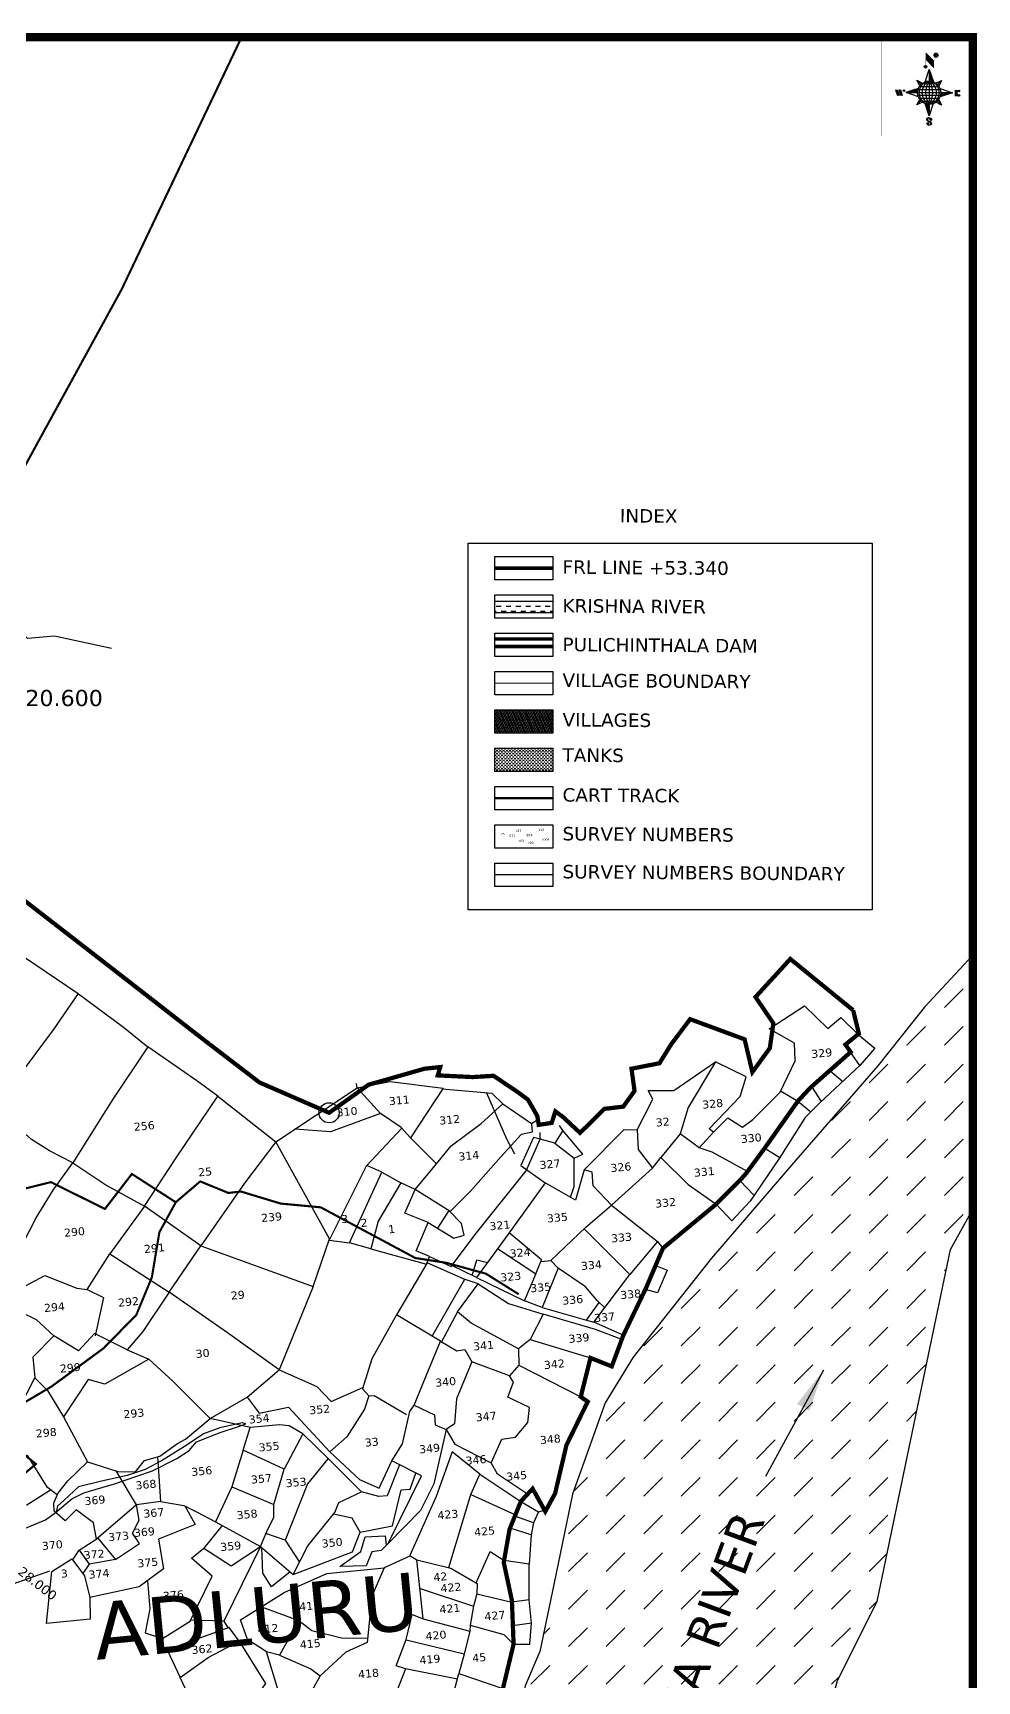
# Model space of a CAD drawing. Header units: inches. Extents: x 388605 to 393582, y 1842684 to 1849608.
# Drawn here: x 391361 to 393582, y 1845733 to 1849608 of the extents above; entities that cross this region are included whole.
import ezdxf
from ezdxf import colors
from ezdxf.entities.mleader import LeaderData, LeaderLine
from ezdxf.math import Vec2, Vec3

# ---------------------------------------------------------------- set-up
doc = ezdxf.new("R2010")
doc.units = ezdxf.units.IN
doc.header["$MEASUREMENT"] = 0
for name, color, linetype in [('BND', 6, 'Continuous'), ('bord', 1, 'Continuous'), ('FRL', 3, 'Continuous'), ('NALA', 4, 'Continuous'), ('points', 161, 'Continuous'), ('ROAD', 1, 'Continuous'), ('ROADS', 50, 'Continuous'), ('SY.AREA', 7, 'Continuous'), ('TEXT', 7, 'Continuous'), ('VILLAGE AREA', 1, 'Continuous')]:
    doc.layers.add(name, color=color, linetype=linetype)
doc.styles.get("Standard").update_dxf_attribs({"font": 'verdana.ttf'})
doc.linetypes.add('FENCELINE2', pattern='A,0.25,-0.1,[132,ltypeshp.shx,S=0.1,R=0,X=-0.1,Y=0],-0.1,1', length=1.45)
doc.dimstyles.get("Standard").update_dxf_attribs({"dimtxt": 0.18, "dimasz": 0.18, "dimexe": 0.18, "dimexo": 0.0625, "dimgap": 0.09, "dimtad": 0, "dimtih": 1, "dimtoh": 1, "dimdec": 4, "dimzin": 0, "dimdsep": 46, "dimtxsty": 'Standard', "dimcen": 0.09, "dimadec": 0, "dimazin": 0, "dimtfac": 1, "dimtdec": 4, "dimtofl": 0, "dimtmove": 0, "dimatfit": 3, "dimfxl": 1, "dimtolj": 1, "dimtzin": 0, "dimarcsym": 0})
pattern_1 = [(267.297113149, (-8720374.938, 50637915.138), (10.5367255337, -0.497431438), [])]
pattern_2 = [(357.297113149, (-8720374.938, 50637915.138), (0.497431438, 10.5367255337), [])]

# ---------------------------------------------------------------- blocks, each defined once
blk = doc.blocks.new('*X23')
at = {"color": 0, "linetype": 'Continuous'}
for p, q in [((6321.6, 240.5), (6322.3, 241.2)), ((6321.6, 240.3), (6322.3, 241)), ((6321.6, 240.1), (6322.3, 240.8)), ((6321.6, 239.9), (6322.4, 240.7)), ((6321.6, 239.8), (6322.4, 240.6)), ((6321.6, 239.6), (6322.5, 240.5)), ((6321.6, 239.4), (6322.5, 240.3)), ((6321.6, 239.2), (6322.6, 240.2)), ((6321.7, 239.1), (6322.6, 240.1)), ((6321.8, 240.8), (6322.4, 241.4)), ((6321.8, 239), (6322.7, 240)), ((6321.8, 239), (6322.8, 239.9)), ((6321.9, 238.9), (6322.9, 239.8)), ((6322, 238.8), (6323, 239.7)), ((6322.1, 241.3), (6322.4, 241.6)), ((6322.1, 238.7), (6323.1, 239.6)), ((6322.2, 238.6), (6323.1, 239.6)), ((6322.3, 238.5), (6323.2, 239.5)), ((6322.4, 238.5), (6323.3, 239.4)), ((6322.5, 238.4), (6323.4, 239.3)), ((6322.7, 238.4), (6323.6, 239.3)), ((6322.8, 238.3), (6323.7, 239.2)), ((6322.9, 238.3), (6323.8, 239.1)), ((6323.1, 238.2), (6323.9, 239.1)), ((6323.2, 238.2), (6324, 239)), ((6323.3, 238.2), (6324.2, 239)), ((6323.5, 238.1), (6324.3, 238.9)), ((6323.7, 238.1), (6324.4, 238.9)), ((6323.8, 238.1), (6324.6, 238.8)), ((6324.1, 238.2), (6324.7, 238.8)), ((6324.3, 238.3), (6324.9, 238.8)), ((6324.6, 238.3), (6325.1, 238.8)), ((6324.8, 238.4), (6325.2, 238.8)), ((6325.1, 238.5), (6325.4, 238.8)), ((6325.4, 238.6), (6325.6, 238.8))]:
    blk.add_line(p, q, dxfattribs=at)
blk = doc.blocks.new('*X22')
at = {"color": 0, "linetype": 'Continuous'}
for p, q in [((6324.4, 240.3), (6324.5, 240.4)), ((6324.6, 240.3), (6324.8, 240.5)), ((6324.7, 240.2), (6325, 240.5)), ((6324.8, 240.2), (6325.2, 240.6)), ((6325, 240.1), (6325.5, 240.6)), ((6325.1, 240.1), (6325.6, 240.6)), ((6325.2, 240), (6325.8, 240.6)), ((6325.3, 240), (6326, 240.6)), ((6325.4, 239.9), (6326.1, 240.6)), ((6325.5, 239.8), (6326.2, 240.5)), ((6325.6, 239.8), (6326.3, 240.5)), ((6325.7, 239.7), (6326.5, 240.4)), ((6325.9, 239.6), (6326.6, 240.3)), ((6326, 239.5), (6326.7, 240.3)), ((6326, 239.4), (6326.8, 240.2)), ((6326.1, 239.3), (6327, 240.2)), ((6326.2, 239.3), (6327.1, 240.1)), ((6326.3, 239.2), (6327.1, 240)), ((6326.4, 239.1), (6327.2, 239.9)), ((6326.5, 239), (6327.3, 239.8)), ((6326.5, 238.9), (6327.4, 239.7)), ((6326.6, 238.8), (6327.5, 239.6)), ((6326.7, 238.7), (6327.5, 239.5)), ((6326.8, 238.6), (6327.6, 239.4)), ((6326.8, 238.5), (6327.7, 239.3)), ((6326.8, 236.5), (6327.4, 237)), ((6326.9, 238.3), (6327.8, 239.2)), ((6326.9, 238.2), (6327.9, 239.1)), ((6326.9, 236.8), (6327.6, 237.4)), ((6327, 238.1), (6327.8, 239)), ((6327, 237.9), (6327.8, 238.8)), ((6327, 237.8), (6327.8, 238.6)), ((6327, 237.6), (6327.8, 238.4)), ((6327, 237.4), (6327.8, 238.2)), ((6327, 237.3), (6327.8, 238)), ((6327, 237.1), (6327.8, 237.9))]:
    blk.add_line(p, q, dxfattribs=at)
blk = doc.blocks.new('H')
at = {"layer": 'bord', "extrusion": (0.000427885, 0.004792, 0.999988)}
h = blk.add_hatch(dxfattribs=at)
h.set_pattern_fill('LINE', color=8, scale=84.387686, angle=-2.7029, style=0)
h.set_pattern_definition(pattern_2)
h.paths.add_polyline_path([(-492, 786, -0.090992), (-448, 775), (-486, 912)])
h = blk.add_hatch(dxfattribs=at)
h.set_pattern_fill('LINE', color=8, scale=84.387686, angle=-92.7029, style=0)
h.set_pattern_definition(pattern_1)
h.paths.add_polyline_path([(-625, 665, -0.090992), (-615, 710), (-751, 671)])
h = blk.add_hatch(dxfattribs=at)
h.set_pattern_fill('LINE', color=8, scale=84.387686, angle=-92.7029, style=0)
h.set_pattern_definition(pattern_1)
h.paths.add_polyline_path([(-246, 647), (-372, 653, -0.090992), (-382, 609)])
h = blk.add_hatch(dxfattribs=at)
h.set_pattern_fill('LINE', color=8, scale=84.387686, angle=-2.7029, style=0)
h.set_pattern_definition(pattern_2)
h.paths.add_polyline_path([(-504, 533, -0.090992), (-549, 543), (-510, 406)])
for p, q in [((-516, 1087, -1217), (-432, 994, -1217)), ((-538, 774, -1216), (-487, 906, -1216)), ((-519, 1020, -1217), (-435, 927, -1216)), ((-487, 906, -1216), (-493, 780, -1216)), ((-487, 906, -1216), (-448, 769, -1216)), ((-627, 794, -1216), (-567, 760, -1216)), ((-627, 794, -1216), (-584, 747, -1215)), ((-599, 731, -1215), (-627, 794, -1216)), ((-421, 753, -1216), (-359, 781, -1216)), ((-359, 781, -1216), (-405, 739, -1216)), ((-359, 781, -1216), (-392, 721, -1215)), ((-865, 701, -1215), (-847, 638, -1215)), ((-847, 700, -1215), (-829, 637, -1215)), ((-829, 699, -1215), (-811, 636, -1215)), ((-829, 699, -1215), (-811, 698, -1215)), ((-811, 698, -1215), (-794, 635, -1215)), ((-752, 665, -1215), (-615, 704, -1215)), ((-752, 665, -1215), (-625, 659, -1215)), ((-619, 614, -1215), (-752, 665, -1215)), ((-639, 526, -1214), (-606, 585, -1215)), ((-639, 526, -1214), (-593, 568, -1215)), ((-577, 553, -1215), (-639, 526, -1214)), ((-371, 513, -1214), (-431, 546, -1215)), ((-371, 513, -1214), (-414, 560, -1215)), ((-399, 576, -1215), (-371, 513, -1214)), ((-246, 641, -1215), (-383, 603, -1215)), ((-379, 693, -1215), (-246, 641, -1215)), ((-373, 647, -1215), (-246, 641, -1215)), ((-213, 669, -1215), (-217, 601, -1215)), ((-197, 600, -1215), (-194, 668, -1215)), ((-511, 400, -1214), (-549, 537, -1214)), ((-460, 533, -1215), (-511, 400, -1214)), ((-505, 527, -1214), (-511, 400, -1214))]:
    blk.add_line(p, q, dxfattribs=at)
at = {"layer": 'bord', "color": 8, "linetype": 'ByBlock', "extrusion": (0.000427885, 0.004792, 0.999988)}
for p, q in [((-386, 711, -1215), (-605, 722, -1215)), ((-411, 744, -1216), (-578, 752, -1216)), ((-493, 780, -1216), (-505, 527, -1214)), ((-373, 647, -1215), (-625, 659, -1215)), ((-378, 616, -1215), (-623, 628, -1215)), ((-375, 679, -1215), (-620, 691, -1215)), ((-392, 585, -1215), (-611, 595, -1215)), ((-420, 555, -1215), (-587, 562, -1215))]:
    blk.add_line(p, q, dxfattribs=at)
at = {"layer": 'bord', "extrusion": (0.000427885, 0.004792, 0.999988), "elevation": -1212}
for points, const_width in [([(-522, 960), (-516, 1093)], 1.61), ([(-434, 933), (-428, 1066)], 1.61), ([(-870, 707), (-846, 706)], 0.642), ([(-829, 643), (-855, 644)], 0.642), ([(-829, 643), (-821, 678)], 0.642), ([(-811, 642), (-784, 641)], 0.642), ([(-793, 641), (-782, 694)], 0.642), ([(-177, 605), (-226, 607)], 0.706), ([(-223, 676), (-174, 673)], 0.706), ([(-195, 645), (-185, 644)], 0.706)]:
    blk.add_lwpolyline(points, dxfattribs=dict(at, const_width=const_width))
for points, const_width in [([(-414, 1073, 1), (-398, 1058, 1)], 22.3), ([(-530, 950, 1), (-520, 939, 1)], 14.8), ([(-776, 697, 1), (-769, 690, 1)], 8.9), ([(-180, 618, 1), (-173, 611, 1)], 9.79), ([(-178, 667, 1), (-171, 660, 1)], 9.79), ([(-490, 362, 1), (-498, 369, 1)], 11.1), ([(-525, 322, 1), (-533, 329, 1)], 11.1)]:
    blk.add_lwpolyline(points, format="xyb", close=True, dxfattribs=dict(at, const_width=const_width))
for points in [[(-537, 317), (-531, 310), (-520, 307), (-505, 307), (-494, 310), (-486, 318), (-487, 326), (-491, 333), (-494, 336), (-503, 341), (-522, 347), (-530, 352), (-534, 355), (-537, 363), (-537, 373), (-530, 381), (-520, 384), (-504, 384), (-493, 380), (-487, 373)], [(-522, 348), (-526, 354), (-528, 361), (-528, 371), (-526, 375), (-521, 381), (-515, 384)], [(-505, 307), (-499, 312), (-497, 319), (-497, 327), (-501, 335), (-509, 343)]]:
    blk.add_lwpolyline(points, dxfattribs=at)
at = {"layer": 'bord', "extrusion": (0.000427885, 0.004792, 0.999988)}
for centre, radius in [((-406, 1065, -1212), 22.3), ((-525, 944, -1212), 14.8), ((-498, 659, -1212), 127), ((-773, 694, -1212), 8.9), ((-177, 615, -1212), 9.79), ((-174, 663, -1212), 9.79), ((-494, 365, -1212), 11.1), ((-529, 325, -1212), 11.1)]:
    blk.add_circle(centre, radius, dxfattribs=at)
at = {"layer": 'bord', "color": 8, "linetype": 'ByBlock', "extrusion": (0.000427885, 0.004792, 0.999988)}
for centre, radius, start, end in [((-482, 658, -1212), 128, 94.9254, 259.6691), ((-437, 656, -1212), 141, 113.2864, 241.308), ((-316, 651, -1212), 222, 142.5892, 212.0053), ((-560, 662, -1212), 141, 293.2864, 61.308), ((-681, 668, -1212), 222, 322.5892, 32.0053), ((-515, 660, -1212), 128, 274.9254, 79.6691)]:
    blk.add_arc(centre, radius, start, end, dxfattribs=at)
at = {"layer": 'bord', "extrusion": (0.000427885, 0.004792, 0.999988)}
for points in [[(-516, 1093, -1212), (-431, 1000, -1212), (-519, 1026, -1212), (-434, 933, -1212)], [(-864, 707, -1212), (-846, 706, -1212), (-846, 644, -1212), (-829, 643, -1212)], [(-829, 705, -1212), (-811, 704, -1212), (-811, 642, -1212), (-793, 641, -1212)], [(-193, 674, -1212), (-197, 606, -1212), (-213, 675, -1212), (-216, 607, -1212)]]:
    blk.add_solid(points, dxfattribs=at)
at = {"layer": 'bord', "extrusion": (0.000427885, 0.004792, 0.999988), "xscale": 7.977342409717546, "yscale": 7.977342408231451, "zscale": 7.977342408476333, "rotation": 138.0840426661453}
for name, p in [('*X22', (38301, -31929, -1212)), ('*X23', (38314, -31951, -1212))]:
    blk.add_blockref(name, p, dxfattribs=at)

msp = doc.modelspace()

# ---------------------------------------------------------------- hatches: boundary and pattern name
h = msp.add_hatch()
h.set_pattern_fill('DASH', color=4, scale=92.403856)
h.set_pattern_definition([(0, (335945.997, 1564580.443), (11.550482, 11.550482), [11.550482, -11.550482])])
h.paths.add_polyline_path([(392447.8, 1848271.7), (392447.8, 1848245.4), (392584.5, 1848245.4), (392584.5, 1848271.7)])
h = msp.add_hatch()
h.set_pattern_fill('DASH', color=4, scale=30.801285)
h.set_pattern_definition([(0, (335945.997, 1564580.4425), (3.850160665, 3.850160665), [3.85016067, -3.85016067])])
h.paths.add_polyline_path([(392447.8, 1847926.6), (392447.8, 1847871.8), (392584.5, 1847871.8), (392584.5, 1847926.6)])
h = msp.add_hatch()
h.set_pattern_fill('DASH', color=4, scale=500, angle=45)
h.paths.add_polyline_path([(393519.8, 1846747.4), (393571.9, 1846842.5), (393571.9, 1847440.1), (393458.2, 1847317.9), (393348.5, 1847179.9), (393155.3, 1846958), (392957.7, 1846727.4), (392773.2, 1846494.6), (392707.4, 1846387.2), (392630.4, 1846172.7), (392582.4, 1845941.2), (392553.8, 1845802.6), (392518.9, 1845722), (392446.9, 1845405.9), (392399, 1845166.1), (392333.7, 1844840.7), (392279.5, 1844693.2), (392170.9, 1844560.9), (392036.2, 1844326.3), (391942.7, 1844121.8), (391762.4, 1843813.2), (391599.4, 1843500.4), (391377.7, 1843259.1), (391013.5, 1842919.1), (390889.6, 1842795.5), (390794.4, 1842694.2), (391705.6, 1842694.2), (391904.2, 1842927.8), (392069.2, 1843171.4), (392384.5, 1843661.2), (392384.5, 1843771.8), (392455.7, 1843771.8), (392485.8, 1843818.6), (392665.2, 1844076.6), (392851.7, 1844456.3), (392988.3, 1844852.8), (393124.6, 1845254.1), (393253.7, 1845734.1), (393347, 1845920.4), (393433.7, 1846339)])
h.paths.add_polyline_path([(392801, 1845283.9), (393127.1, 1846164.6), (393010.5, 1846207.8), (392684.4, 1845327.1)], flags=24)
at = {"layer": 'VILLAGE AREA', "linetype": 'ByBlock'}
h = msp.add_hatch(dxfattribs=at)
h.set_pattern_fill('ANSI31', color=256, scale=27.335179, angle=68.5464)
h.set_pattern_definition([(113.5464313, (292541.578, 1344733.153), (-3.132394953, -1.3650235), [])])
h.paths.add_polyline_path([(392584.5, 1847961.9), (392584.5, 1848016.8), (392447.8, 1848016.8), (392447.8, 1847961.9)])

# ---------------------------------------------------------------- linework, layer by layer
for points, const_width in [([(388615.4, 1849598.3), (393571.9, 1849598.3), (393571.9, 1842694.2), (388615.4, 1842694.2)], 20), ([(393571.9, 1849598.3), (393358, 1849598.3), (393358, 1849365.9), (393571.9, 1849365.9)], 0.175)]:
    msp.add_lwpolyline(points, close=True, dxfattribs=dict(const_width=const_width))
at = {"color": 0}
for points in [[(392385, 1848408.3), (393335, 1848408.3), (393335, 1847546.2), (392385, 1847546.2)], [(392447.8, 1848377.4), (392584.5, 1848377.4), (392584.5, 1848322.5), (392447.8, 1848322.5)], [(392447.8, 1848287.2), (392584.5, 1848287.2), (392584.5, 1848232.4), (392447.8, 1848232.4)], [(392447.8, 1848197.1), (392584.5, 1848197.1), (392584.5, 1848142.2), (392447.8, 1848142.2)], [(392447.8, 1848106.9), (392584.5, 1848106.9), (392584.5, 1848052.1), (392447.8, 1848052.1)], [(392447.8, 1848016.8), (392584.5, 1848016.8), (392584.5, 1847961.9), (392447.8, 1847961.9)], [(392447.8, 1847926.6), (392584.5, 1847926.6), (392584.5, 1847871.8), (392447.8, 1847871.8)], [(392447.8, 1847836.5), (392584.5, 1847836.5), (392584.5, 1847781.6), (392447.8, 1847781.6)], [(392447.8, 1847746.3), (392584.5, 1847746.3), (392584.5, 1847691.5), (392447.8, 1847691.5)], [(392447.8, 1847656.2), (392584.5, 1847656.2), (392584.5, 1847601.3), (392447.8, 1847601.3)]]:
    msp.add_lwpolyline(points, close=True, dxfattribs=at)
at = {"color": 4, "const_width": 3.08}
for points in [[(392584.5, 1848271.7), (392447.8, 1848271.7)], [(392584.5, 1848245.4), (392447.8, 1848245.4)]]:
    msp.add_lwpolyline(points, dxfattribs=at)
at = {"color": 0, "linetype": 'FENCELINE2', "ltscale": 80, "const_width": 8.2}
for points in [[(392584.5, 1848183.4), (392447.8, 1848183.4)], [(392584.5, 1848165.7), (392447.8, 1848165.7)]]:
    msp.add_lwpolyline(points, dxfattribs=at)
at = {"color": 4}
for points in [[(393571.9, 1847440.1), (393458.2, 1847317.9), (393348.5, 1847179.9), (393155.3, 1846958), (392957.7, 1846727.4), (392773.2, 1846494.6), (392707.4, 1846387.2), (392630.4, 1846172.7), (392582.4, 1845941.2), (392553.8, 1845802.6), (392518.9, 1845722), (392446.9, 1845405.9), (392399, 1845166.1), (392333.7, 1844840.7), (392279.5, 1844693.2), (392170.9, 1844560.9), (392036.2, 1844326.3), (391942.7, 1844121.8), (391762.4, 1843813.2), (391599.4, 1843500.4), (391377.7, 1843259.1), (391013.5, 1842919.1), (390889.6, 1842795.5), (390794.4, 1842694.2)], [(391705.6, 1842694.2), (391904.2, 1842927.8), (392069.2, 1843171.4), (392485.8, 1843818.6), (392665.2, 1844076.6), (392851.7, 1844456.3), (392988.3, 1844852.8), (393124.6, 1845254.1), (393253.7, 1845734.1), (393347, 1845920.4), (393433.7, 1846339), (393519.8, 1846747.4), (393571.9, 1846842.5)]]:
    msp.add_lwpolyline(points, dxfattribs=at)
at = {"color": 5}
msp.add_circle((392057.9, 1847069.3), 23.6, dxfattribs=at)
at = {"layer": 'BND', "lineweight": 30}
for points, const_width in [([(392584.5, 1848079.5), (392447.8, 1848079.5)], 2.73), ([(393290.5, 1847310.4), (393142.7, 1847430.9), (393060.9, 1847341.5), (393102.9, 1847279.5), (393094.5, 1847221.3), (393053.5, 1847164.9), (393035.2, 1847242), (392907, 1847289.4), (392861.9, 1847229.4), (392834.9, 1847185.7), (392769.2, 1847172.9), (392776.3, 1847120.7), (392749.9, 1847083.8), (392705.5, 1847078.4), (392648.1, 1847022), (392607.9, 1847059.4), (392590.1, 1847072.6), (392581.4, 1847045.4), (392550.9, 1847040.9), (392547.8, 1847061.4), (392525.5, 1847100.3), (392499.6, 1847119.3), (392444.6, 1847156.2), (392395.4, 1847153.2), (392313.5, 1847157.2), (392319.2, 1847176.7), (392282, 1847172.8), (392150.7, 1847135.2), (392057.9, 1847069.3), (391894, 1847140.6), (391764, 1847240.2), (391560.6, 1847398.4), (391256.1, 1847634.3)], 10), ([(392466.7, 1845715.2), (392491.8, 1845819.8), (392487.9, 1845922.3), (392468.7, 1846012), (392482.3, 1846089.7), (392508.9, 1846155.6), (392536.6, 1846185.3), (392566.4, 1846131.8), (392589.4, 1846174), (392616.1, 1846287.7), (392666.2, 1846390), (392649.8, 1846401.3), (392672.7, 1846492.8), (392722.8, 1846473), (392749.9, 1846546), (392803, 1846656.5), (392843.2, 1846750.8), (392968.4, 1846854.5), (393024.2, 1846910.3), (393039, 1846927), (393082.6, 1846986.4), (393160.6, 1847096.7), (393189.3, 1847127.7), (393284.6, 1847212), (393272.3, 1847229.6), (393304, 1847255.3), (393290.5, 1847310.4)], 10)]:
    msp.add_lwpolyline(points, dxfattribs=dict(at, const_width=const_width))
at = {"layer": 'FRL', "color": 84, "const_width": 8.2}
msp.add_lwpolyline([(392584.5, 1848349.9), (392447.8, 1848349.9)], dxfattribs=at)
at = {"layer": 'NALA'}
msp.add_lwpolyline([(391414.7, 1846129.4), (391452.8, 1846161.8), (391481.2, 1846175.5), (391553, 1846196.9), (391603.5, 1846213.9), (391642.8, 1846227.4), (391700, 1846256.5), (391729.1, 1846275.1), (391745.9, 1846295.5), (391801.4, 1846317.2), (391844.8, 1846331.6), (391862.4, 1846338.2), (391853.1, 1846340.3), (391800.9, 1846328.6), (391762.8, 1846314.6), (391719, 1846285.6), (391663.5, 1846251.2), (391624.9, 1846230.5), (391583.3, 1846216.2), (391522.7, 1846203.1), (391468.3, 1846190), (391435, 1846158.3), (391419.4, 1846144.1), (391416, 1846130.5)], dxfattribs=at)
at = {"layer": 'ROAD'}
for points in [[(391546, 1848161), (391412.1, 1848190), (391348.2, 1848184.4), (391329, 1848205.1), (391299.9, 1848263.7), (391220.3, 1848263.7), (390967.3, 1848263.9), (390835.2, 1848265.9)], [(392428, 1847115.8), (392475.3, 1847008.2), (392494.3, 1846973)]]:
    msp.add_lwpolyline(points, dxfattribs=at)
at = {"layer": 'ROAD', "color": 0}
msp.add_lwpolyline([(392584.5, 1847628.8), (392447.8, 1847628.8)], dxfattribs=at)
at = {"layer": 'ROADS', "color": 40, "const_width": 5}
for points in [[(391852, 1849598.3), (391570, 1849005.5), (391291.9, 1848497.8), (391199.2, 1848145.1), (391160.6, 1848062.2), (390934.9, 1847680.8), (390705, 1847293.3), (390467.5, 1847071.8), (390306.7, 1846830.6), (390240.4, 1846694.7), (390196.5, 1846612.6), (390144.2, 1846564.4), (390048.9, 1846458.6), (389808.6, 1846200.8), (389718.4, 1846109.4), (389498.5, 1845876.5), (389295.6, 1845658.8), (388995.3, 1845147.1), (388950.9, 1845076.2), (388781.8, 1844892.6), (388618.1, 1844706.1), (388615.4, 1844703.4)], [(392584.5, 1847809), (392447.8, 1847809)], [(390720.6, 1847317.2), (391110.8, 1847112.4), (391202.7, 1847074.9), (391268.2, 1847025.2), (391252.9, 1846932.3), (391317.3, 1846884.8), (391403.3, 1846906.2), (391530.6, 1846843.2), (391594, 1846925.4), (391697.3, 1846858.8), (391658.7, 1846788.4), (391641.1, 1846682.7), (391604.6, 1846594.3), (391527.7, 1846515.8), (391405.2, 1846425.8), (391332.4, 1846382.7), (391333, 1846272), (391368.3, 1846243.3), (391281.5, 1846170.8), (391277.6, 1846084.4), (391293.2, 1845952.6), (391299.5, 1845924.5), (391292, 1845833.9), (391204.3, 1845626)], [(391696.9, 1846858.7), (391754.7, 1846907.9), (391820.8, 1846880.8), (391850.8, 1846884), (391944, 1846855.8), (392038.3, 1846846.9), (392260.9, 1846727.7), (392333.3, 1846716.5), (392426.8, 1846690.9), (392504, 1846642.5)]]:
    msp.add_lwpolyline(points, dxfattribs=at)
at = {"layer": 'SY.AREA'}
for points in [[(391339.4, 1847437.1), (391467.4, 1847349.9), (391409.2, 1847264), (391343, 1847175.5), (391283.8, 1847080.3), (391227.8, 1847115.5), (391115.7, 1847148), (391057.3, 1847063.9), (390932.3, 1846902.7), (390849.7, 1846980.1), (390716.8, 1846791.5), (390709.6, 1846827.7), (390636.2, 1846951.1), (390546.6, 1846751.8), (390602.8, 1846714.8), (390633, 1846698.3), (390716.8, 1846791.5)], [(391465.1, 1847351.5), (391574, 1847270.9), (391631.8, 1847224.2), (391549.5, 1847101.2), (391455, 1846951.9), (391534.9, 1846897.9), (391623.3, 1846849.4), (391698, 1846963.1), (391796.3, 1847108.6), (391747.1, 1847144.7), (391631.8, 1847224.2)], [(393118.5, 1847117.5), (393154.3, 1847191.7), (393152.8, 1847233.1), (393092.8, 1847266.8), (393176.1, 1847320.6), (393231.2, 1847267.7), (393261.2, 1847293.1), (393302, 1847253.7), (393341.4, 1847221), (393306.2, 1847180.1), (393284.6, 1847212)], [(392782.3, 1847029.1), (392819.2, 1847101.1), (392808.1, 1847121.7), (392868.8, 1847121.7), (392966.4, 1847189.3), (392902.7, 1847081.7), (392883.6, 1847020)], [(392928.5, 1846986.9), (392962.4, 1847023.4), (392951.6, 1847031.6), (393025, 1847107.7), (393038.9, 1847153.9), (392966.4, 1847189.3)], [(392124.1, 1847127.8), (392201.7, 1847142.9), (392326, 1847127.3), (392249.7, 1847010.6), (392227.3, 1847035), (392178.5, 1847067.4), (392124.1, 1847127.8)], [(393306.2, 1847180.1), (393213.1, 1847093.4), (393177.3, 1847058.3), (393116.7, 1846961.8), (393048.2, 1846861.2), (393005, 1846814.9), (392968.4, 1846854.5)], [(393235.9, 1847168.9), (393266.6, 1847143.2)], [(391796.3, 1847108.6), (391932.3, 1847000.9), (391858.9, 1846903.5), (391756.5, 1846756.3), (391623.3, 1846849.4), (391542.3, 1846737.3)], [(392020.3, 1846660.9), (392059, 1846773), (391932.3, 1847000.9), (392124.1, 1847127.8), (392122.1, 1847138.2)], [(392310.8, 1846949.5), (392344.8, 1846991.8), (392415.9, 1847044.3), (392466.7, 1847090.1), (392441.7, 1847114.7), (392324.1, 1847124.4)], [(392962.4, 1847023.4), (392995.8, 1847057.4), (393030.3, 1847035.8), (393054.4, 1847053.1), (393121.2, 1847120.3), (393160.6, 1847096.7)], [(393192.7, 1847130.7), (393215.3, 1847095.5)], [(391319.2, 1846726.1), (391368.7, 1846822.3), (391408.6, 1846887.5), (391455, 1846951.9), (391400.2, 1846979.4), (391358.1, 1847006.4), (391314, 1847045.8), (391283.8, 1847080.3), (391245.3, 1847008.9), (391250.7, 1846952.4), (391295.3, 1846865.2), (391147.1, 1846828.7)], [(392178.5, 1847067.4), (392060.8, 1847024.7), (391977.1, 1847030.5)], [(392466.7, 1847090.1), (392534.3, 1847043.7), (392552.4, 1847055.8)], [(393160.6, 1847096.7), (393191, 1847071.7)], [(392228.8, 1847033.3), (392144.8, 1846943.4), (392058, 1846770), (392106, 1846763.4), (392182.3, 1846929.5), (392146.5, 1846945.3)], [(392534.3, 1847043.7), (392535.2, 1847023.8), (392510, 1847018.5), (392462.7, 1846966.4), (392390.6, 1846885.3), (392342.9, 1846837), (392260.5, 1846888.6)], [(392607.3, 1847027.3), (392588.8, 1846997.5), (392634, 1846962.6)], [(392625.4, 1846870.7), (392634.3, 1846895.8), (392634, 1846962.6), (392654.5, 1846972.2), (392607.3, 1847027.3), (392599.7, 1847039.1)], [(392658.1, 1846935.3), (392751.7, 1847029.9), (392782.3, 1847029.1), (392784.8, 1846982.7), (392818.5, 1846939.4), (392722.2, 1846852.1), (392830.4, 1846766.5), (392765.6, 1846688.9), (392657.5, 1846796.7)], [(392260.5, 1846888.6), (392310.8, 1846949.5), (392249.7, 1847010.6)], [(392293.8, 1846731.1), (392344.9, 1846708.2), (392404.9, 1846787.2), (392521.3, 1846932.6), (392554.1, 1847007), (392538.4, 1847011.2), (392508.6, 1846945.6), (392565.8, 1846904.5), (392479.4, 1846784), (392451.7, 1846746.1), (392404.6, 1846681.7), (392346.5, 1846710.3)], [(392588.8, 1846997.5), (392554.1, 1847007), (392554.7, 1847023)], [(393042.1, 1846931.3), (392958.6, 1846976.5), (392928.5, 1846986.9), (392883.6, 1847020), (392838.3, 1846964.1)], [(392818.5, 1846939.4), (392838.3, 1846964.1), (392902.7, 1846900.4), (392968.4, 1846854.5)], [(393082.6, 1846986.4), (393118.3, 1846964.4)], [(392182.3, 1846929.5), (392226.6, 1846904.3), (392173.4, 1846814.6), (392155.9, 1846749.2), (392106, 1846763.4)], [(392556.4, 1846719.9), (392579.6, 1846722.3), (392661.5, 1846800.6), (392722.2, 1846852.1), (392678.9, 1846897.4), (392676.7, 1846929.5), (392658.1, 1846935.3), (392637.3, 1846863.9), (392565.8, 1846904.5)], [(393024.2, 1846910.3), (393057.3, 1846874.7)], [(392155.9, 1846749.2), (392286.9, 1846713.3), (392293.8, 1846731.1), (392263, 1846744.3), (392290.8, 1846811.6), (392236.4, 1846833), (392260.5, 1846888.6), (392226.6, 1846904.3)], [(392290.8, 1846811.6), (392350.9, 1846774.4), (392375.9, 1846781.6), (392369.5, 1846808.6), (392339.4, 1846839.1), (392313.2, 1846797.8)], [(391488.9, 1846653.8), (391542.3, 1846737.3), (391682, 1846647.2), (391756.5, 1846756.3), (392020.3, 1846660.9), (391940.8, 1846464.6), (392028.8, 1846425.6), (392062.6, 1846390.7), (392137.5, 1846423.6)], [(392542.5, 1846686.3), (392557.7, 1846723.1), (392481.8, 1846787.2)], [(392830.4, 1846766.5), (392843.2, 1846750.8)], [(392408.8, 1846667.4), (392375.4, 1846678.4), (392288.2, 1846716.5), (392216.4, 1846594.4)], [(392394, 1846686.9), (392405.3, 1846723.2), (392430.6, 1846717.2)], [(392404.6, 1846681.7), (392517.4, 1846626.9), (392543.8, 1846689.4), (392454, 1846749.3)], [(392706.3, 1846610.8), (392688.7, 1846627.8), (392660.8, 1846660.3), (392596.7, 1846703.6), (392579.6, 1846722.3)], [(391410.4, 1846544.6), (391369.7, 1846582.7), (391299.2, 1846617), (391265.2, 1846620.5), (391389.1, 1846687), (391464.3, 1846656.5), (391488.9, 1846653.8), (391526.9, 1846634.8), (391507.8, 1846544.8)], [(392300.5, 1846543.9), (392377.3, 1846677.8)], [(392596.7, 1846703.6), (392558.9, 1846611.5), (392663.6, 1846581.7), (392693.2, 1846623.4)], [(392749.9, 1846546), (392680.3, 1846576.6), (392765.6, 1846688.9)], [(392825.8, 1846709.8), (392853.1, 1846699.3), (392830.7, 1846645.7), (392801.8, 1846653.9)], [(392223.6, 1846241.5), (392194.2, 1846168.9), (392175.1, 1846167.1), (392133.7, 1846178.2), (392055.5, 1846256.3), (391996.2, 1846314.4), (391964.1, 1846333.1), (391941.1, 1846335.9), (391872, 1846329.2), (391778.1, 1846350.3), (391690.6, 1846438.5), (391634.2, 1846489.6), (391530.6, 1846431), (391490.9, 1846442.2), (391433, 1846354.4), (391489.4, 1846248.2), (391561.3, 1846225.7), (391602.6, 1846224.7), (391623.5, 1846251.9), (391659.5, 1846262.1), (391701.2, 1846291.3), (391720.4, 1846301.5), (391778.1, 1846350.3), (391865.5, 1846400.3), (391940.8, 1846464.6), (391818.9, 1846552), (391682, 1846647.2), (391619.5, 1846554.7), (391583.3, 1846511.8), (391634.2, 1846489.6)], [(392360, 1846600.9), (392408.8, 1846667.4), (392479.9, 1846621), (392561.4, 1846595.6)], [(392503.6, 1846513.9), (392392.1, 1846574.5), (392360, 1846600.9), (392321.9, 1846531)], [(392558.9, 1846611.5), (392517.4, 1846626.9)], [(392319.9, 1846532.2), (392216.4, 1846594.4), (392158.4, 1846490.6), (392136.6, 1846420.5), (392151.7, 1846403.5), (392164.2, 1846404.7), (392239.9, 1846360)], [(392746.1, 1846535.9), (392684.8, 1846559.9), (392561.4, 1846595.6), (392530.9, 1846536.5), (392672.7, 1846492.8)], [(392663.6, 1846581.7), (392680.3, 1846576.6)], [(391583.3, 1846511.8), (391506.4, 1846550.6), (391468.3, 1846509.9), (391410.4, 1846544.6), (391361.4, 1846494.6), (391366.1, 1846446.3), (391395.8, 1846416.5), (391433, 1846354.4)], [(392257.9, 1846381.5), (392292, 1846463.7), (392319.9, 1846532.2), (392358.2, 1846509.9), (392377.3, 1846512.6), (392393.5, 1846483.7)], [(392530.9, 1846536.5), (392503.6, 1846513.9), (392504.4, 1846475.9), (392482.3, 1846451.1)], [(392524.8, 1846172.7), (392454.2, 1846219.6), (392439.1, 1846245.8), (392463.9, 1846302), (392496.2, 1846306.8), (392525.7, 1846340.7), (392529.1, 1846375.9), (392478, 1846400.3), (392491.4, 1846436.1), (392482.3, 1846451.1), (392393.5, 1846483.7), (392357.4, 1846396.3), (392352.9, 1846337.9), (392333.3, 1846324.3), (392353.4, 1846290.1), (392439.1, 1846245.8)], [(391418.6, 1846170.6), (391395.9, 1846188.3), (391349.2, 1846262.7), (391264.9, 1846283.1), (391230.7, 1846289), (391205.4, 1846316), (391232.5, 1846339), (391294.2, 1846361.8), (391331.2, 1846378.8), (391366.1, 1846446.3)], [(392504.4, 1846475.9), (392649.8, 1846401.3)], [(391865.5, 1846400.3), (391893, 1846362.6), (391962.2, 1846376.8), (392059.9, 1846271.8)], [(392151.7, 1846403.5), (392141, 1846372), (392099.3, 1846307.5), (392059.9, 1846271.8), (392129.2, 1846207.1), (392175.7, 1846186.4), (392205.8, 1846250.5)], [(392333.3, 1846324.3), (392304.2, 1846197.1), (392272.5, 1846134.4), (392196.8, 1846056.6), (392275.6, 1846215.3), (392205.8, 1846250.5), (392230.5, 1846290.7), (392247.5, 1846367), (392257.9, 1846381.5), (392305.4, 1846359.2), (392307.6, 1846335.9), (392333.3, 1846324.3)], [(391205.4, 1846316), (391172.6, 1846359.3), (391116.6, 1846295.1), (391135.4, 1846248.2), (391170.8, 1846220.6), (391230.6, 1846166.8), (391268.8, 1846154.5), (391346.7, 1846147.7), (391402.6, 1846183)], [(391996.2, 1846314.4), (391951.9, 1846231.4), (391856, 1846275.9), (391872, 1846329.2)], [(391654.6, 1846260.7), (391661.3, 1846155.1), (391604.9, 1846147.2), (391557.2, 1846227)], [(391856, 1846275.9), (391829, 1846189.7), (391928, 1846148), (391951.9, 1846231.4)], [(392055.5, 1846256.3), (392007.3, 1846196.8), (391954.6, 1846064.1), (391909.2, 1846080)], [(392412.2, 1846219.7), (392347.5, 1846271.9), (392309.8, 1846166.7), (392247.4, 1846028.4), (392264.3, 1846017.8)], [(391555.2, 1846018.6), (391612, 1846056.8), (391595.4, 1846080.4), (391610.9, 1846111.3), (391604.9, 1846147.2), (391510.4, 1846066.8), (391504, 1846105.2), (391463.2, 1846135.7), (391437.2, 1846109.6), (391411.4, 1846132.3), (391410.4, 1846151.6), (391420, 1846173.8), (391443.1, 1846203.8), (391489.4, 1846248.2)], [(392130.9, 1846083), (392206.8, 1846098), (392227.7, 1846182.6), (392248.9, 1846184.6), (392261.8, 1846222.2)], [(392391.6, 1846171.6), (392412.2, 1846219.7), (392508.9, 1846155.6), (392550.2, 1846130.6), (392538.4, 1846105.2), (392495, 1846121.1)], [(391806, 1846098.7), (391763.1, 1846045.6), (391827.6, 1846004), (391896.3, 1846049.3), (391973.3, 1845983.6), (392007.9, 1846050.8), (392071, 1846129.1), (392080.5, 1846152.7), (392133.7, 1846178.2)], [(391829, 1846189.7), (391790.8, 1846107.1), (391896.3, 1846049.3), (391911.4, 1846085.1), (391927.5, 1846118.6), (391928, 1846148)], [(391718.8, 1846144.7), (391743, 1846100.9), (391656.4, 1846066.5), (391668.1, 1845997.1), (391610.9, 1845954.3), (391494.8, 1845929.6), (391495.6, 1845878.5), (391393.2, 1845868.6), (391405.8, 1845990.8), (391452.5, 1846020.4), (391482.4, 1845980.5), (391494.8, 1845929.6)], [(391661.3, 1846155.1), (391715.9, 1846146.1), (391747.8, 1846129.9), (391790.8, 1846107.1)], [(392339.6, 1845999.7), (392391.6, 1846171.6), (392496.2, 1846124.1)], [(392550.2, 1846130.6), (392564.8, 1846134.8)], [(391400, 1845991.2), (391262.3, 1845942.5), (391161.4, 1845885.4), (391199, 1845947.7), (391176.4, 1845994.3), (391277.3, 1846064.8), (391391.1, 1846111.9), (391414.7, 1846129.4)], [(391973.3, 1845983.6), (392113.2, 1846037), (392130.9, 1846083), (392112.5, 1846115.7), (392068.2, 1846125.6)], [(392538.4, 1846105.2), (392533.5, 1846077), (392483.5, 1846092.6)], [(391469.9, 1846040.6), (391514.2, 1846069.2), (391555.2, 1846018.6), (391493.2, 1846007.6)], [(391954.6, 1846064.1), (391988.3, 1846012.7)], [(392196.8, 1846056.6), (392180.3, 1846039.7), (392158.4, 1846036.8), (392144.7, 1846004.1), (392082.9, 1846002.8), (392132.3, 1846037.3), (392142.7, 1846072), (392189.9, 1846074.2), (392192.2, 1846051.9)], [(392533.5, 1846077), (392528.4, 1846007.7), (392469.5, 1846016.9)], [(391454.7, 1846017.5), (391469.9, 1846040.6), (391493.2, 1846007.6), (391478.5, 1845985.7)], [(391630.7, 1845969.1), (391636.2, 1845902.9), (391624.9, 1845846.1), (391665.9, 1845833.2), (391730.8, 1845873.9), (391782.6, 1845979.7), (391734.2, 1846021.7), (391763.1, 1846045.6)], [(391896.3, 1846049.3), (391810.4, 1845873.9), (391820.2, 1845857.8)], [(391966.4, 1845989.5), (391922.7, 1845954.3), (391902, 1845986.7), (391899.3, 1846046.8)], [(392249, 1846027.3), (392187.7, 1845999.2)], [(392403.5, 1845963.9), (392436.4, 1846037.7), (392469.5, 1846016.9)], [(391721.3, 1845526.9), (391763.5, 1845528.5), (391853, 1845601.1), (391891.9, 1845655.6), (391939.4, 1845705.9), (391910.3, 1845801.6), (391865.9, 1845830.5), (391849.7, 1845877.2), (391952.5, 1845941.1), (392052.5, 1845986.2), (392187.7, 1845999.2), (392158.3, 1845932.4), (392147.1, 1845824), (392097, 1845800.9), (392036.6, 1845745.6), (391969.9, 1845626.1), (391955.5, 1845568.2), (391963.6, 1845544.4), (391930.1, 1845563.6), (391893.4, 1845572.5), (391854.4, 1845603)], [(392279.4, 1845879), (392264.3, 1846017.8), (392344.3, 1845998.6), (392405.8, 1845962.6), (392405.6, 1845938.2), (392397.5, 1845908.9), (392390, 1845864.5), (392388.9, 1845850.1)], [(392528.5, 1845923.9), (392528.4, 1846007.7)], [(392271.7, 1845950.4), (392397.5, 1845908.9)], [(391898.9, 1845907.8), (391986.3, 1845875.4), (391941.4, 1845793.8), (391910.3, 1845801.6)], [(392405.6, 1845938.2), (392488, 1845918.5)], [(392534.3, 1845869.1), (392528.5, 1845923.9), (392488, 1845918.5)], [(391810.4, 1845873.9), (391732, 1845876.2)], [(391986.3, 1845875.4), (392016.9, 1845852.3), (392086.7, 1845834.6), (392148.2, 1845833.8)], [(392237.6, 1845762), (392215.3, 1845768.7), (392239.5, 1845830.7), (392253.2, 1845889.9), (392279.4, 1845879), (392388.9, 1845850.1), (392375.7, 1845795.9), (392363.1, 1845750.6)], [(392390, 1845864.1), (392468.6, 1845842.7), (392491.8, 1845819.8)], [(392491.8, 1845819.8), (392530, 1845819.6), (392534.3, 1845869.1), (392490.2, 1845863)], [(391846.3, 1845826.5), (391907.9, 1845727), (391823.5, 1845611.1), (391768.3, 1845612.6), (391707.7, 1845741.3), (391773.5, 1845788.2), (391846.3, 1845826.5), (391822.6, 1845858.6), (391676.9, 1845806.3), (391707.7, 1845741.3)], [(392375.7, 1845795.9), (392238.9, 1845828.9)], [(391941.4, 1845793.8), (392014.9, 1845762), (392036.5, 1845745.5)], [(392359.6, 1845737.5), (392237.6, 1845762), (392210.6, 1845693.9), (392192.2, 1845605.7)], [(392310.6, 1845563.8), (392332.9, 1845636), (392363.1, 1845750.6), (392466.7, 1845715.2)]]:
    msp.add_lwpolyline(points, dxfattribs=at)

# ---------------------------------------------------------------- block references
at = {"xscale": 0.2155626768521142, "yscale": 0.2155626768521142, "zscale": 0.2155626768521142, "rotation": 2.5795868384526}
msp.add_blockref('H', (393583.2, 1849332, 261.8), dxfattribs=at)

# ---------------------------------------------------------------- texts
at = {"layer": 'points', "color": 1}
msp.add_text('28.000', height=22, rotation=321.6432, dxfattribs=at).set_placement((391324, 1845986.7))
at = {"layer": 'TEXT', "color": 0}
for s, height, p in [('INDEX', 31.58, (392741.7, 1848457.5)), ('FRL LINE +53.340', 31.577, (392606.7, 1848336.9)), ('KRISHNA RIVER', 31.577, (392606.7, 1848245.9)), ('PULICHINTHALA DAM', 31.577, (392606.7, 1848154.8)), ('VILLAGE BOUNDARY', 31.577, (392606.7, 1848070.8)), ('VILLAGES', 31.58, (392606.7, 1847977.9)), ('TANKS', 31.58, (392606.7, 1847894.9)), ('CART TRACK', 31.58, (392606.7, 1847801.1)), ('SURVEY NUMBERS', 31.577, (392606.7, 1847709.9)), ('SURVEY NUMBERS BOUNDARY', 31.577, (392606.7, 1847620.6))]:
    msp.add_text(s, height=height, rotation=359.5381, dxfattribs=at).set_placement(p)
at = {"layer": 'TEXT'}
for s, height, rotation, p in [('25', 5.35, 1.2022, (392461.4, 1847722)), ('183', 5.35, 1.2022, (392495.9, 1847730)), ('854', 5.35, 1.2022, (392522.1, 1847719.4)), ('112', 5.35, 1.2022, (392549.6, 1847731.7)), ('577', 5.35, 1.2022, (392481.9, 1847717.5)), ('183', 5.35, 1.2022, (392502.4, 1847705.6)), ('203', 5.35, 1.2022, (392525.2, 1847700.9)), ('1004', 5.35, 1.2022, (392557.7, 1847708.7)), ('329', 18.82, 5.5108, (393193, 1847197.8)), ('311', 18.82, 5.5108, (392199.3, 1847086.9)), ('310', 18.82, 5.5108, (392076.5, 1847060.2)), ('312', 18.82, 5.5108, (392317.9, 1847041.3)), ('328', 18.82, 5.5108, (392936.5, 1847078.8)), ('256', 18.82, 5.5108, (391599.4, 1847026.5)), ('32', 18.82, 5.5108, (392827.1, 1847036.7)), ('330', 18.82, 5.5108, (393027, 1846997.8)), ('314', 18.82, 5.5108, (392362.9, 1846956.7)), ('327', 18.82, 5.5108, (392553.8, 1846936.8)), ('326', 18.82, 5.5108, (392720.5, 1846929.6)), ('25', 18.82, 5.5108, (391750.8, 1846919.4)), ('331', 18.82, 5.5108, (392916.7, 1846918.6)), ('239', 18.82, 5.5108, (391898.9, 1846812.2)), ('335', 18.82, 5.5108, (392571.1, 1846811.1)), ('332', 18.82, 5.5108, (392825.6, 1846846)), ('290', 18.82, 5.5108, (391435.3, 1846777.4)), ('3', 18.8, 5.5108, (392087.2, 1846809.5)), ('2', 18.8, 5.5108, (392132.8, 1846800.5)), ('1', 18.8, 5.5108, (392197.8, 1846785.6)), ('321', 18.82, 5.5108, (392435.9, 1846792.9)), ('291', 18.82, 5.5108, (391623.3, 1846739.2)), ('333', 18.82, 5.5108, (392722, 1846764.2)), ('324', 18.82, 5.5108, (392483.5, 1846728.6)), ('334', 18.82, 5.5108, (392651.2, 1846699.4)), ('323', 18.82, 5.5108, (392461.5, 1846672.4)), ('29', 18.82, 5.5108, (391827.6, 1846629.7)), ('335', 18.82, 5.5108, (392531.8, 1846647)), ('336', 18.82, 5.5108, (392607.2, 1846617.7)), ('338', 18.82, 5.5108, (392743.5, 1846630.9)), ('294', 18.82, 5.5108, (391388.2, 1846600.5)), ('292', 18.82, 5.5108, (391562.4, 1846613)), ('337', 18.82, 5.5108, (392682.1, 1846576.9)), ('341', 18.82, 5.5108, (392397.5, 1846510.2)), ('339', 18.82, 5.5108, (392621.9, 1846528)), ('30', 18.82, 5.5108, (391744.9, 1846492.7)), ('342', 18.82, 5.5108, (392564, 1846466.4)), ('299', 18.82, 5.5108, (391425.4, 1846458)), ('340', 18.82, 5.5108, (392308.3, 1846424.9)), ('293', 18.82, 5.5108, (391575, 1846350.7)), ('352', 18.82, 5.5108, (392012.1, 1846359.9)), ('298', 18.82, 5.5108, (391369, 1846305.3)), ('354', 18.82, 5.5108, (391869.7, 1846338.3)), ('347', 18.82, 5.5108, (392403.6, 1846343.5)), ('355', 18.82, 5.5108, (391893.1, 1846272.6)), ('33', 18.82, 5.5108, (392142.6, 1846284)), ('349', 18.82, 5.5108, (392270.5, 1846268.2)), ('348', 18.82, 5.5108, (392554.5, 1846289.9)), ('346', 18.82, 5.5108, (392379.7, 1846241.3)), ('356', 18.82, 5.5108, (391734.7, 1846215.1)), ('357', 18.82, 5.5108, (391875, 1846197.1)), ('345', 18.82, 5.5108, (392475.3, 1846203.9)), ('368', 18.82, 5.5108, (391603.4, 1846183.4)), ('353', 18.82, 5.5108, (391956.6, 1846188.6)), ('369', 18.82, 5.5108, (391483.4, 1846146.5)), ('367', 18.82, 5.5108, (391621.8, 1846116.8)), ('358', 18.82, 5.5108, (391841.3, 1846113.4)), ('423', 18.82, 5.5108, (392313.6, 1846113)), ('425', 18.82, 5.5108, (392400, 1846073.5)), ('370', 18.82, 5.5108, (391383.2, 1846041.1)), ('373', 18.82, 5.5108, (391539.1, 1846061.7)), ('369', 18.82, 5.5108, (391599.8, 1846071.8)), ('359', 18.82, 5.5108, (391802.8, 1846038.5)), ('350', 18.82, 5.5108, (392041.4, 1846046.7)), ('372', 18.82, 5.5108, (391481.6, 1846019.3)), ('375', 18.82, 5.5108, (391607.8, 1846000)), ('3', 18.8, 5.5108, (391427.8, 1845976)), ('374', 18.82, 5.5108, (391493, 1845973.6)), ('42', 18.82, 5.5108, (392304, 1845967.4)), ('376', 18.82, 5.5108, (391667.9, 1845923.4)), ('422', 18.82, 5.5108, (392320.8, 1845941.3)), ('417', 18.82, 5.5108, (391988.6, 1845898.1)), ('421', 18.82, 5.5108, (392318.3, 1845891.8)), ('412', 18.82, 5.5108, (391890.3, 1845844.5)), ('427', 18.82, 5.5108, (392424.2, 1845875.3)), ('415', 18.82, 5.5108, (391989.9, 1845808.9)), ('420', 18.82, 5.5108, (392285.6, 1845828.9)), ('362', 18.82, 5.5108, (391735.3, 1845796.4)), ('419', 18.82, 5.5108, (392271.3, 1845772.5)), ('45', 18.82, 5.5108, (392395.5, 1845777.3)), ('418', 18.82, 5.5108, (392127, 1845739))]:
    msp.add_text(s, height=height, rotation=rotation, dxfattribs=at).set_placement(p)
at = {"layer": 'TEXT', "color": 4}
msp.add_text('KRISHNA RIVER', height=80, rotation=69.6788, dxfattribs=at).set_placement((392787.4, 1845311))
at = {"layer": 'TEXT', "color": 2}
msp.add_text('ADLURU', height=133.96, rotation=5.5108, dxfattribs=at).set_placement((391510.5, 1845782.8))

# ---------------------------------------------------------------- leaders
at = {"color": 4}
msp.add_leader([(393220.8, 1846464.3), (393084, 1846213.9)], dimstyle='Standard', override={"dimasz": 100}, dxfattribs=at)
at = {"layer": 'TEXT', "color": 5}
ml = msp.add_multileader_mtext('Standard', dxfattribs=at)
ml.set_content('KM 20.600', color=5)
ml.set_leader_properties()
ml.build(insert=Vec2(0, 0))
ml.multileader.update_dxf_attribs({"arrow_head_size": 50})
ctx = ml.context
ctx.base_point, ctx.char_height, ctx.arrow_head_size, ctx.plane_origin = Vec3(391245.6, 1848044.2), 38, 50, Vec3(391413.4, 1847993.6)
notes = []
notes.append((ctx, [(0, (1, 1, 0), (391237.6, 1848044.2), (1, 0), 8, [(0, [(391096.8, 1847887)], 0, [])])]))
ctx.mtext.insert, ctx.mtext.flow_direction = Vec3(391247.6, 1848063.6), 5
for ctx, leaders in notes:
    for number, flags, end, landing, length, lines in leaders:
        leader = LeaderData()
        leader.index, (leader.has_last_leader_line, leader.has_dogleg_vector, leader.attachment_direction) = number, flags
        leader.last_leader_point, leader.dogleg_vector, leader.dogleg_length = Vec3(end), Vec3(landing), length
        for number, points, colour, breaks in lines:
            line = LeaderLine()
            line.index, line.vertices, line.color, line.breaks = number, Vec3.list(points), colors.encode_raw_color(colour), breaks
            leader.lines.append(line)
        ctx.leaders.append(leader)

doc.saveas('drawing.dxf')
